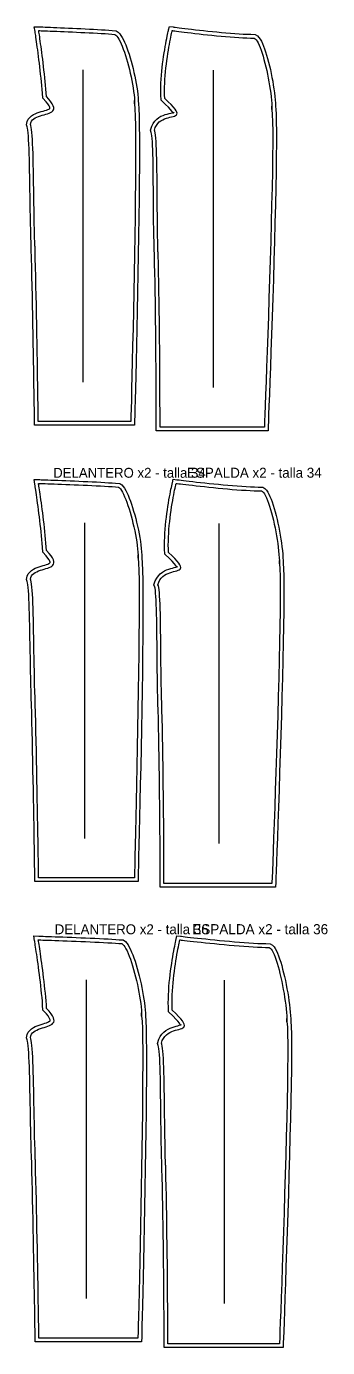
# Model space of a CAD drawing. Header units: centimetres. Extents: x -1 to 79, y -588 to 4.
# Drawn here: x -1 to 79.1, y -588.5 to -236.9 of the extents above; entities that cross this region are included whole.
import ezdxf

# ---------------------------------------------------------------- set-up
doc = ezdxf.new("R2010")
doc.units = ezdxf.units.CM
for name, color, linetype in [('15_SeamAllowance', 4, 'CONTINUOUS'), ('1_Boundary', 7, 'CONTINUOUS'), ('4_Notch', 1, 'CONTINUOUS'), ('5_Grainline', 3, 'CONTINUOUS'), ('8_Text', 7, 'CONTINUOUS')]:
    doc.layers.add(name, color=color, linetype=linetype)

msp = doc.modelspace()

# ---------------------------------------------------------------- linework, layer by layer
at = {"layer": '15_SeamAllowance'}
for points in [[(1.0561, -236.9576), (2.338, -237.0032), (2.5486, -237.0108), (2.8876, -237.0231), (3.3453, -237.04), (3.9121, -237.0613), (4.5782, -237.0867), (5.334, -237.116), (6.1698, -237.1489), (7.076, -237.1854), (8.043, -237.2251), (9.061, -237.2679), (10.1204, -237.3134), (11.2116, -237.3616), (12.3249, -237.4122), (13.4507, -237.465), (14.5794, -237.5197), (15.7012, -237.5762), (16.8067, -237.6343), (17.8862, -237.6936), (18.9302, -237.7541), (19.9292, -237.8155), (20.8737, -237.8776), (21.7545, -237.9403), (22.8298, -238.0243), (23.3932, -238.4185), (23.7744, -238.8223), (24.1135, -239.2883), (24.4351, -239.8204), (24.7488, -240.4197), (25.0583, -241.0842), (25.3645, -241.8098), (25.6671, -242.5916), (25.9652, -243.4237), (26.2574, -244.3001), (26.542, -245.2143), (26.8175, -246.1598), (27.082, -247.1298), (27.3339, -248.1176), (27.5711, -249.1163), (27.7918, -250.1193), (27.9942, -251.1197), (28.1762, -252.1108), (28.336, -253.0859), (28.4717, -254.0385), (28.5811, -254.9622), (28.6622, -255.851), (28.7127, -256.699), (28.7291, -257.4477), (28.8381, -258.7616), (28.92, -260.7703), (28.974, -263.3552), (29.0031, -266.462), (29.0096, -270.0307), (28.9956, -273.9993), (28.9634, -278.3052), (28.9151, -282.8858), (28.8529, -287.678), (28.7791, -292.6188), (28.6956, -297.645), (28.6048, -302.6936), (28.5088, -307.7013), (28.4098, -312.6051), (28.3098, -317.3418), (28.2112, -321.8482), (28.1161, -326.061), (28.0266, -329.9172), (27.9449, -333.3536), (27.8732, -336.3069), (27.8137, -338.714), (27.7685, -340.5117), (27.7397, -341.6367), (27.7045, -343), (26.6053, -343), (26.2454, -343), (25.6718, -343), (24.9057, -343), (23.9686, -343), (22.8819, -343), (21.6669, -343), (20.345, -343), (18.9375, -343), (17.466, -343), (15.9517, -343), (14.416, -343), (12.8803, -343), (11.366, -343), (9.8945, -343), (8.487, -343), (7.1651, -343), (5.9501, -343), (4.8634, -343), (3.9263, -343), (3.1602, -343), (2.5866, -343), (2.2267, -343), (1.115, -343), (1.1003, -341.8728), (1.0948, -341.4625), (1.0859, -340.7981), (1.0735, -339.8953), (1.0578, -338.7701), (1.0389, -337.4384), (1.0169, -335.916), (0.9917, -334.2188), (0.9636, -332.3628), (0.9327, -330.3638), (0.8989, -328.2378), (0.8625, -326.0005), (0.8234, -323.668), (0.7818, -321.256), (0.7379, -318.7806), (0.6915, -316.2575), (0.643, -313.7027), (0.5923, -311.1321), (0.5395, -308.5616), (0.4848, -306.0071), (0.4282, -303.4845), (0.3698, -301.0097), (0.3097, -298.5987), (0.2481, -296.2706), (0.1894, -294.5859), (0.1375, -292.8523), (0.0918, -291.0863), (0.0513, -289.297), (0.0152, -287.4939), (-0.0175, -285.6864), (-0.0475, -283.8837), (-0.0757, -282.0952), (-0.1031, -280.3304), (-0.1304, -278.5986), (-0.1586, -276.9094), (-0.1885, -275.2722), (-0.221, -273.6965), (-0.2569, -272.1918), (-0.2971, -270.7678), (-0.3425, -269.4342), (-0.3938, -268.201), (-0.4518, -267.0785), (-0.5172, -266.0774), (-0.5904, -265.2096), (-0.6712, -264.4895), (-0.7572, -263.9379), (-0.8372, -263.5956), (-1.0464, -263.0819), (-0.8388, -262.1971), (-0.5476, -261.5988), (-0.1538, -261.0975), (0.3059, -260.6935), (0.8031, -260.372), (1.3205, -260.1142), (1.8468, -259.9034), (2.373, -259.7263), (2.89, -259.5723), (3.3874, -259.4327), (3.8537, -259.3004), (4.2754, -259.1703), (4.6368, -259.0396), (4.92, -258.9108), (5.1079, -258.7955), (5.196, -258.7158), (5.2142, -258.6878), (5.2181, -258.6734), (5.2147, -258.5837), (5.1495, -258.3616), (4.9708, -258.0044), (4.651, -257.5268), (4.1762, -256.9393), (3.2815, -255.9695), (3.19, -254.6385), (3.1134, -253.6469), (3.0283, -252.6444), (2.9358, -251.636), (2.8371, -250.627), (2.7332, -249.6226), (2.6253, -248.6278), (2.5144, -247.6479), (2.4016, -246.6879), (2.2881, -245.753), (2.175, -244.8483), (2.0633, -243.9789), (1.9543, -243.1499), (1.8489, -242.3664), (1.7483, -241.6335), (1.6537, -240.9563), (1.566, -240.3398), (1.4865, -239.7893), (1.4162, -239.3097), (1.3563, -238.9062), (1.3078, -238.5838), (1.2718, -238.3477), (1.2495, -238.2028)], [(37.0117, -236.8877), (37.9815, -237.0191), (38.198, -237.0481), (38.5477, -237.0945), (39.021, -237.1565), (39.6084, -237.2324), (40.3001, -237.3204), (41.0864, -237.4188), (41.9578, -237.5258), (42.9044, -237.6398), (43.9167, -237.759), (44.985, -237.8816), (46.0995, -238.006), (47.2505, -238.1303), (48.4284, -238.2528), (49.6234, -238.3719), (50.8257, -238.4857), (52.0256, -238.5925), (53.2133, -238.6906), (54.3789, -238.7782), (55.5125, -238.8537), (56.604, -238.9153), (57.6431, -238.9613), (58.6196, -238.99), (59.8155, -239.0031), (60.4129, -239.3773), (60.811, -239.7928), (61.1473, -240.2705), (61.4562, -240.8154), (61.7515, -241.4305), (62.0386, -242.1143), (62.3195, -242.8632), (62.5944, -243.6717), (62.863, -244.5339), (63.1243, -245.443), (63.3773, -246.3919), (63.6207, -247.3734), (63.8532, -248.3803), (64.0733, -249.405), (64.2797, -250.44), (64.4709, -251.478), (64.6455, -252.5112), (64.8019, -253.5324), (64.9387, -254.534), (65.0544, -255.5088), (65.1473, -256.4496), (65.216, -257.3495), (65.2586, -258.202), (65.2724, -258.9513), (65.3765, -260.2672), (65.4437, -262.2785), (65.4743, -264.8647), (65.4722, -267.9724), (65.4405, -271.5416), (65.3824, -275.5105), (65.3008, -279.8168), (65.1988, -284.3977), (65.0795, -289.19), (64.9458, -294.1309), (64.8009, -299.1573), (64.6477, -304.206), (64.4893, -309.2138), (64.3287, -314.1177), (64.1691, -318.8544), (64.0133, -323.3609), (63.8645, -327.5738), (63.7256, -331.43), (63.5998, -334.8664), (63.49, -337.8198), (63.3994, -340.2269), (63.3309, -342.0246), (63.2875, -343.1497), (63.235, -344.5), (62.1325, -344.5), (61.7267, -344.5), (61.0798, -344.5), (60.216, -344.5), (59.1592, -344.5), (57.9338, -344.5), (56.5637, -344.5), (55.073, -344.5), (53.4859, -344.5), (51.8265, -344.5), (50.1189, -344.5), (48.3871, -344.5), (46.6554, -344.5), (44.9478, -344.5), (43.2884, -344.5), (41.7013, -344.5), (40.2106, -344.5), (38.8405, -344.5), (37.6151, -344.5), (36.5583, -344.5), (35.6945, -344.5), (35.0476, -344.5), (34.6418, -344.5), (33.5011, -344.5), (33.5012, -343.3598), (33.501, -342.9497), (33.5006, -342.2854), (33.4995, -341.3829), (33.4976, -340.2579), (33.4947, -338.9264), (33.4906, -337.4043), (33.485, -335.7075), (33.4776, -333.8518), (33.4684, -331.8532), (33.457, -329.7275), (33.4432, -327.4906), (33.4268, -325.1585), (33.4075, -322.747), (33.3853, -320.2721), (33.3597, -317.7496), (33.3307, -315.1954), (33.2979, -312.6255), (33.2611, -310.0558), (33.2203, -307.5022), (33.175, -304.9806), (33.1251, -302.5069), (33.0703, -300.0972), (33.0106, -297.7699), (32.9531, -296.0845), (32.9047, -294.3497), (32.8645, -292.5826), (32.8315, -290.7924), (32.8045, -288.9885), (32.7825, -287.1801), (32.7644, -285.3768), (32.7491, -283.5877), (32.7355, -281.8223), (32.7225, -280.0901), (32.7091, -278.4005), (32.6942, -276.7629), (32.6767, -275.1868), (32.6555, -273.6818), (32.6296, -272.2576), (32.5979, -270.9239), (32.5594, -269.6906), (32.5132, -268.5681), (32.4582, -267.5671), (32.394, -266.6996), (32.3204, -265.9802), (32.2396, -265.4299), (32.1629, -265.0904), (31.9395, -264.5358), (32.3029, -263.423), (32.6708, -262.6951), (33.1206, -262.0736), (33.6325, -261.5581), (34.1839, -261.1423), (34.7538, -260.8146), (35.3247, -260.56), (35.8824, -260.3631), (36.4141, -260.2094), (36.9069, -260.0859), (37.3466, -259.9814), (37.7153, -259.8876), (37.9888, -259.802), (38.135, -259.7376), (38.1308, -259.7406), (38.0414, -259.8685), (38.0131, -260.0305), (38.0137, -260.0331), (37.9199, -259.8373), (37.6814, -259.4841), (37.2859, -259.0002), (36.7273, -258.3943), (35.999, -257.6654), (34.7935, -256.5248), (34.7263, -255.1211), (34.7074, -254.086), (34.7157, -253.0394), (34.7485, -251.9862), (34.8034, -250.9317), (34.8778, -249.8811), (34.9693, -248.8395), (35.0755, -247.8125), (35.1938, -246.8052), (35.322, -245.8231), (35.4575, -244.8715), (35.598, -243.9559), (35.7411, -243.0817), (35.8843, -242.2544), (36.0254, -241.4794), (36.1618, -240.7622), (36.2913, -240.1083), (36.4114, -239.5231), (36.5197, -239.0122), (36.6139, -238.581), (36.6916, -238.2351), (36.7503, -237.98), (36.7876, -237.8213)], [(0.9911, -357.4603), (2.2807, -357.5031), (2.5059, -357.5107), (2.8682, -357.5231), (3.357, -357.54), (3.9618, -357.5612), (4.672, -357.5866), (5.4772, -357.6159), (6.3667, -357.6488), (7.3301, -357.6853), (8.3568, -357.725), (9.4363, -357.7678), (10.558, -357.8133), (11.7116, -357.8615), (12.8864, -357.9121), (14.072, -357.9649), (15.2578, -358.0196), (16.4334, -358.0761), (17.5883, -358.1341), (18.712, -358.1935), (19.7942, -358.254), (20.8245, -358.3154), (21.7927, -358.3775), (22.6886, -358.4402), (23.7724, -358.5243), (24.3391, -358.9253), (24.7212, -359.3381), (25.0597, -359.8144), (25.3804, -360.359), (25.6934, -360.973), (26.0023, -361.6543), (26.308, -362.3987), (26.6102, -363.201), (26.9079, -364.0549), (27.1997, -364.9542), (27.484, -365.8919), (27.7593, -366.8611), (28.0236, -367.855), (28.2751, -368.8662), (28.5121, -369.8877), (28.7327, -370.9125), (28.9349, -371.9332), (29.1167, -372.943), (29.2764, -373.9347), (29.4119, -374.9015), (29.5212, -375.8367), (29.6022, -376.734), (29.6528, -377.5873), (29.6691, -378.3378), (29.7781, -379.6549), (29.86, -381.6725), (29.914, -384.2715), (29.9431, -387.3972), (29.9496, -390.9891), (29.9356, -394.9845), (29.9034, -399.3206), (29.8551, -403.9339), (29.793, -408.7609), (29.7191, -413.7381), (29.6356, -418.8018), (29.5448, -423.8884), (29.4488, -428.9342), (29.3498, -433.8755), (29.2499, -438.6486), (29.1512, -443.1898), (29.0561, -447.4354), (28.9666, -451.3217), (28.8849, -454.785), (28.8132, -457.7615), (28.7537, -460.1876), (28.7085, -461.9995), (28.6797, -463.1334), (28.6447, -464.5), (27.541, -464.5), (27.1687, -464.5), (26.5752, -464.5), (25.7827, -464.5), (24.8133, -464.5), (23.6891, -464.5), (22.4321, -464.5), (21.0646, -464.5), (19.6086, -464.5), (18.0863, -464.5), (16.5197, -464.5), (14.931, -464.5), (13.3423, -464.5), (11.7757, -464.5), (10.2534, -464.5), (8.7974, -464.5), (7.4299, -464.5), (6.1729, -464.5), (5.0487, -464.5), (4.0793, -464.5), (3.2868, -464.5), (2.6933, -464.5), (2.321, -464.5), (1.2062, -464.5), (1.1901, -463.3718), (1.1841, -462.9551), (1.1742, -462.2803), (1.1606, -461.3638), (1.1434, -460.2219), (1.1227, -458.8707), (1.0986, -457.3266), (1.0714, -455.6058), (1.041, -453.7246), (1.0076, -451.6993), (0.9714, -449.5461), (0.9325, -447.2814), (0.8909, -444.9214), (0.8469, -442.4823), (0.8005, -439.9805), (0.7519, -437.4323), (0.7012, -434.8538), (0.6485, -432.2614), (0.594, -429.6714), (0.5377, -427.1001), (0.4799, -424.5637), (0.4206, -422.0786), (0.3599, -419.661), (0.2981, -417.3307), (0.2392, -415.6459), (0.1866, -413.9117), (0.1397, -412.1444), (0.0976, -410.3535), (0.0596, -408.5483), (0.0247, -406.7383), (-0.0077, -404.9327), (-0.0386, -403.1412), (-0.0688, -401.373), (-0.0992, -399.6378), (-0.1304, -397.945), (-0.1635, -396.3041), (-0.1991, -394.7247), (-0.2381, -393.2163), (-0.2813, -391.7888), (-0.3295, -390.4518), (-0.3834, -389.2154), (-0.4439, -388.0899), (-0.5114, -387.086), (-0.5865, -386.2158), (-0.6688, -385.4937), (-0.756, -384.9403), (-0.8367, -384.5966), (-1.0464, -384.0821), (-0.8387, -383.1968), (-0.5479, -382.5977), (-0.1552, -382.0945), (0.3031, -381.6869), (0.7994, -381.36), (1.3164, -381.0955), (1.843, -380.8771), (2.37, -380.6917), (2.8882, -380.5291), (3.3872, -380.3807), (3.8553, -380.2397), (4.2791, -380.1009), (4.6431, -379.962), (4.9299, -379.8255), (5.1232, -379.7023), (5.2188, -379.6133), (5.2449, -379.5726), (5.2526, -379.5443), (5.2493, -379.4445), (5.1842, -379.2168), (5.0066, -378.8567), (4.6884, -378.3773), (4.215, -377.789), (3.3216, -376.8193), (3.2295, -375.4874), (3.1515, -374.4914), (3.0642, -373.4812), (2.9686, -372.4623), (2.8662, -371.4403), (2.7579, -370.4207), (2.6451, -369.4089), (2.5288, -368.4104), (2.4104, -367.4306), (2.2909, -366.4749), (2.1717, -365.5488), (2.0538, -364.6577), (1.9386, -363.8069), (1.8271, -363.002), (1.7205, -362.2482), (1.6202, -361.5511), (1.5272, -360.9159), (1.4428, -360.3482), (1.3681, -359.8532), (1.3043, -359.4364), (1.2527, -359.1031), (1.2144, -358.8588), (1.1907, -358.7088)], [(38.0036, -357.3944), (38.9783, -357.518), (39.2095, -357.5471), (39.5827, -357.5935), (40.0874, -357.6555), (40.713, -357.7314), (41.449, -357.8195), (42.2849, -357.9179), (43.2102, -358.025), (44.2143, -358.1391), (45.2866, -358.2583), (46.4167, -358.381), (47.5938, -358.5054), (48.8076, -358.6297), (50.0474, -358.7523), (51.3025, -358.8714), (52.5625, -358.9853), (53.8166, -359.0922), (55.0541, -359.1904), (56.2644, -359.2781), (57.4366, -359.3536), (58.5597, -359.4152), (59.6228, -359.4613), (60.6143, -359.49), (61.8184, -359.5032), (62.4193, -359.8841), (62.8179, -360.3089), (63.1531, -360.7966), (63.461, -361.3536), (63.7554, -361.9831), (64.0419, -362.6836), (64.3222, -363.4512), (64.5968, -364.2802), (64.865, -365.1641), (65.1261, -366.096), (65.3788, -367.0684), (65.622, -368.0738), (65.8542, -369.1045), (66.0742, -370.1527), (66.2804, -371.2106), (66.4715, -372.2703), (66.646, -373.3241), (66.8023, -374.364), (66.939, -375.3823), (67.0545, -376.3714), (67.1474, -377.3239), (67.216, -378.2324), (67.2586, -379.0902), (67.2724, -379.8414), (67.3765, -381.1604), (67.4437, -383.1807), (67.4743, -385.781), (67.4722, -388.9075), (67.4405, -392.4999), (67.3824, -396.4957), (67.3008, -400.8321), (67.1988, -405.4456), (67.0795, -410.2729), (66.9458, -415.2502), (66.8009, -420.314), (66.6477, -425.4007), (66.4893, -430.4466), (66.3287, -435.388), (66.1691, -440.1612), (66.0133, -444.7024), (65.8645, -448.9481), (65.7256, -452.8344), (65.5998, -456.2978), (65.4901, -459.2743), (65.3994, -461.7004), (65.3309, -463.5123), (65.2875, -464.6463), (65.2353, -466), (64.1277, -466), (63.708, -466), (63.039, -466), (62.1456, -466), (61.0527, -466), (59.7853, -466), (58.3684, -466), (56.8267, -466), (55.1853, -466), (53.4692, -466), (51.7031, -466), (49.9121, -466), (48.1212, -466), (46.3551, -466), (44.639, -466), (42.9976, -466), (41.4559, -466), (40.039, -466), (38.7716, -466), (37.6787, -466), (36.7853, -466), (36.1163, -466), (35.6966, -466), (34.5529, -466), (34.5509, -464.8593), (34.5501, -464.4428), (34.5484, -463.7682), (34.5458, -462.852), (34.542, -461.7102), (34.5369, -460.3593), (34.5303, -458.8154), (34.522, -457.0949), (34.5118, -455.214), (34.4996, -453.189), (34.4851, -451.0362), (34.4682, -448.7719), (34.4487, -446.4123), (34.4264, -443.9736), (34.4011, -441.4723), (34.3727, -438.9246), (34.3409, -436.3468), (34.3057, -433.7551), (34.2668, -431.1658), (34.224, -428.5953), (34.1771, -426.0599), (34.126, -423.5759), (34.0706, -421.1596), (34.0106, -418.83), (33.9528, -417.1445), (33.9035, -415.4092), (33.862, -413.6409), (33.8271, -411.8491), (33.7978, -410.0431), (33.7732, -408.2323), (33.7521, -406.4261), (33.7336, -404.634), (33.7165, -402.8653), (33.7, -401.1297), (33.6829, -399.4364), (33.6642, -397.7952), (33.643, -396.2154), (33.6181, -394.7068), (33.5886, -393.2791), (33.5535, -391.942), (33.5119, -390.7055), (33.4627, -389.5799), (33.4051, -388.5762), (33.3387, -387.7063), (33.2633, -386.9848), (33.1811, -386.4327), (33.1035, -386.0916), (32.8794, -385.5361), (33.2431, -384.4224), (33.6114, -383.6928), (34.0613, -383.0687), (34.5729, -382.5491), (35.1239, -382.1278), (35.6937, -381.793), (36.2649, -381.53), (36.8234, -381.3239), (37.3563, -381.1603), (37.8508, -381.0268), (38.2923, -380.9123), (38.6632, -380.8091), (38.9398, -380.7152), (39.0921, -380.6436), (39.1007, -380.6372), (39.0266, -380.7456), (39.0015, -380.885), (38.9998, -380.8764), (38.9073, -380.6762), (38.6719, -380.3199), (38.2796, -379.8334), (37.7238, -379.2253), (36.9976, -378.4953), (35.7935, -377.3544), (35.7263, -375.9493), (35.7074, -374.9095), (35.7157, -373.8554), (35.7485, -372.7922), (35.8033, -371.7255), (35.8777, -370.6607), (35.9692, -369.6033), (36.0752, -368.5589), (36.1935, -367.5331), (36.3216, -366.5317), (36.457, -365.5602), (36.5974, -364.6244), (36.7404, -363.73), (36.8836, -362.8827), (37.0245, -362.0883), (37.1609, -361.3526), (37.2903, -360.6813), (37.4103, -360.0801), (37.5185, -359.5549), (37.6126, -359.1114), (37.6902, -358.7555), (37.7488, -358.4929), (37.7861, -358.3297)], [(0.9265, -478.9626), (2.2237, -479.0031), (2.4636, -479.0106), (2.8491, -479.023), (3.369, -479.0399), (4.0119, -479.0611), (4.7662, -479.0865), (5.6207, -479.1158), (6.5638, -479.1488), (7.5843, -479.1852), (8.6708, -479.2249), (9.8118, -479.2677), (10.9959, -479.3133), (12.2118, -479.3615), (13.4481, -479.412), (14.6934, -479.4648), (15.9364, -479.5195), (17.1657, -479.576), (18.37, -479.634), (19.5379, -479.6934), (20.6583, -479.7539), (21.7199, -479.8153), (22.7117, -479.8774), (23.6227, -479.9402), (24.7149, -480.0244), (25.2849, -480.432), (25.6677, -480.8538), (26.0056, -481.3403), (26.3255, -481.8972), (26.6377, -482.5258), (26.946, -483.224), (27.2512, -483.9873), (27.553, -484.81), (27.8503, -485.6858), (28.1418, -486.6079), (28.4259, -487.5691), (28.7009, -488.5622), (28.965, -489.5799), (29.2164, -490.6146), (29.4532, -491.659), (29.6735, -492.7054), (29.8755, -493.7466), (30.0572, -494.775), (30.2168, -495.7833), (30.3521, -496.7644), (30.4613, -497.7112), (30.5423, -498.617), (30.5928, -499.4756), (30.6091, -500.228), (30.7181, -501.5482), (30.8, -503.5746), (30.854, -506.1878), (30.8831, -509.3324), (30.8896, -512.9474), (30.8756, -516.9698), (30.8434, -521.3359), (30.7951, -525.982), (30.733, -530.8438), (30.6591, -535.8575), (30.5756, -540.9587), (30.4848, -546.0833), (30.3888, -551.1671), (30.2898, -556.1459), (30.1899, -560.9555), (30.0912, -565.5315), (29.9961, -569.8099), (29.9066, -573.7262), (29.8249, -577.2164), (29.7532, -580.2162), (29.6937, -582.6612), (29.6485, -584.4873), (29.6197, -585.6302), (29.5849, -587), (28.4767, -587), (28.092, -587), (27.4787, -587), (26.6598, -587), (25.658, -587), (24.4962, -587), (23.1974, -587), (21.7842, -587), (20.2797, -587), (18.7065, -587), (17.0877, -587), (15.446, -587), (13.8043, -587), (12.1855, -587), (10.6123, -587), (9.1078, -587), (7.6946, -587), (6.3957, -587), (5.234, -587), (4.2322, -587), (3.4133, -587), (2.8, -587), (2.4153, -587), (1.2973, -587), (1.2799, -585.8707), (1.2733, -585.4475), (1.2625, -584.7626), (1.2476, -583.8324), (1.2289, -582.6736), (1.2065, -581.303), (1.1804, -579.7371), (1.151, -577.9927), (1.1183, -576.0863), (1.0826, -574.0347), (1.0439, -571.8545), (1.0025, -569.5623), (0.9584, -567.1748), (0.912, -564.7086), (0.8632, -562.1805), (0.8123, -559.607), (0.7595, -557.0049), (0.7048, -554.3907), (0.6485, -551.7813), (0.5907, -549.1931), (0.5316, -546.643), (0.4714, -544.1475), (0.4101, -541.7234), (0.3481, -539.3908), (0.2889, -537.7058), (0.2356, -535.971), (0.1875, -534.2026), (0.1439, -532.41), (0.104, -530.6027), (0.067, -528.7901), (0.032, -526.9818), (-0.0016, -525.1871), (-0.0346, -523.4157), (-0.0679, -521.677), (-0.1023, -519.9805), (-0.1384, -518.336), (-0.1771, -516.7529), (-0.2192, -515.2409), (-0.2654, -513.8098), (-0.3164, -512.4694), (-0.373, -511.2298), (-0.4359, -510.1012), (-0.5057, -509.0947), (-0.5826, -508.2221), (-0.6664, -507.4979), (-0.7547, -506.9428), (-0.8362, -506.5976), (-1.0465, -506.0822), (-0.8386, -505.1965), (-0.5481, -504.5966), (-0.1565, -504.0915), (0.3005, -503.6802), (0.7958, -503.348), (1.3125, -503.0768), (1.8395, -502.8508), (2.3674, -502.6573), (2.8868, -502.4861), (3.3873, -502.3289), (3.8573, -502.179), (4.2832, -502.0316), (4.6499, -501.8845), (4.9403, -501.7401), (5.139, -501.609), (5.242, -501.5105), (5.2756, -501.4572), (5.2871, -501.4152), (5.284, -501.3053), (5.219, -501.0721), (5.0424, -500.7089), (4.7258, -500.2278), (4.2539, -499.6387), (3.3617, -498.6691), (3.2691, -497.3364), (3.1897, -496.3358), (3.1, -495.3179), (3.0015, -494.2885), (2.8952, -493.2536), (2.7826, -492.2188), (2.6648, -491.1899), (2.5433, -490.1728), (2.4191, -489.1731), (2.2938, -488.1967), (2.1684, -487.2492), (2.0443, -486.3363), (1.9228, -485.4638), (1.8052, -484.6374), (1.6927, -483.8628), (1.5867, -483.1457), (1.4883, -482.4918), (1.399, -481.9068), (1.3199, -481.3964), (1.2523, -480.9663), (1.1976, -480.6221), (1.157, -480.3697), (1.1318, -480.2146)], [(38.9962, -478.9002), (39.976, -479.0171), (40.222, -479.0462), (40.6186, -479.0926), (41.1546, -479.1547), (41.8184, -479.2306), (42.5988, -479.3187), (43.4842, -479.4172), (44.4634, -479.5243), (45.5248, -479.6384), (46.6572, -479.7577), (47.8489, -479.8804), (49.0888, -480.0049), (50.3652, -480.1293), (51.6668, -480.2519), (52.9821, -480.3711), (54.2995, -480.485), (55.6077, -480.5919), (56.8951, -480.6902), (58.15, -480.7779), (59.3608, -480.8535), (60.5156, -480.9152), (61.6024, -480.9613), (62.609, -480.99), (63.8214, -481.0032), (64.4256, -481.3909), (64.8244, -481.8248), (65.1587, -482.3224), (65.4655, -482.8915), (65.7591, -483.5354), (66.0449, -484.2526), (66.3248, -485.0388), (66.599, -485.8883), (66.8669, -486.794), (67.1277, -487.7487), (67.3802, -488.7446), (67.6231, -489.7739), (67.8552, -490.8285), (68.075, -491.9003), (68.2811, -492.981), (68.4721, -494.0626), (68.6464, -495.1368), (68.8026, -496.1955), (68.9392, -497.2306), (69.0547, -498.234), (69.1475, -499.1981), (69.216, -500.1153), (69.2586, -500.9784), (69.2724, -501.7316), (69.3765, -503.0537), (69.4437, -505.0828), (69.4743, -507.6972), (69.4722, -510.8427), (69.4405, -514.4582), (69.3824, -518.4809), (69.3008, -522.8474), (69.1988, -527.4936), (69.0795, -532.3557), (68.9458, -537.3694), (68.8009, -542.4708), (68.6477, -547.5955), (68.4893, -552.6794), (68.3287, -557.6583), (68.1691, -562.4679), (68.0133, -567.044), (67.8645, -571.3224), (67.7256, -575.2389), (67.5998, -578.7291), (67.4901, -581.7288), (67.3994, -584.1739), (67.3309, -586), (67.2875, -587.1429), (67.2356, -588.5), (66.1229, -588.5), (65.6893, -588.5), (64.9982, -588.5), (64.0752, -588.5), (62.9462, -588.5), (61.6369, -588.5), (60.173, -588.5), (58.5804, -588.5), (56.8847, -588.5), (55.1118, -588.5), (53.2874, -588.5), (51.4371, -588.5), (49.5869, -588.5), (47.7625, -588.5), (45.9896, -588.5), (44.2939, -588.5), (42.7013, -588.5), (41.2374, -588.5), (39.9281, -588.5), (38.7991, -588.5), (37.8761, -588.5), (37.185, -588.5), (36.7514, -588.5), (35.6046, -588.5), (35.6007, -587.3588), (35.5991, -586.9358), (35.5963, -586.251), (35.5921, -585.321), (35.5864, -584.1625), (35.5791, -582.7921), (35.57, -581.2265), (35.5591, -579.4823), (35.546, -577.5762), (35.5308, -575.5249), (35.5132, -573.345), (35.4932, -571.0531), (35.4705, -568.666), (35.4452, -566.2003), (35.4169, -563.6726), (35.3857, -561.0997), (35.3512, -558.4981), (35.3135, -555.8846), (35.2724, -553.2758), (35.2277, -550.6885), (35.1793, -548.1393), (35.127, -545.6449), (35.0708, -543.222), (35.0106, -540.8901), (34.9525, -539.2046), (34.9024, -537.4686), (34.8594, -535.6992), (34.8227, -533.9058), (34.7911, -532.0977), (34.7638, -530.2845), (34.7398, -528.4755), (34.718, -526.6803), (34.6976, -524.9083), (34.6774, -523.1692), (34.6566, -521.4724), (34.6342, -519.8274), (34.6093, -518.244), (34.5807, -516.7318), (34.5477, -515.3005), (34.5092, -513.96), (34.4643, -512.7203), (34.4122, -511.5917), (34.352, -510.5853), (34.2833, -509.713), (34.2061, -508.9894), (34.1226, -508.4355), (34.0442, -508.0929), (33.8193, -507.5364), (34.1834, -506.4217), (34.552, -505.6905), (35.002, -505.0637), (35.5134, -504.5401), (36.0641, -504.1133), (36.6338, -503.7714), (37.2055, -503.5001), (37.7649, -503.2847), (38.2991, -503.1114), (38.7952, -502.9678), (39.2387, -502.8435), (39.6119, -502.7309), (39.892, -502.6286), (40.0506, -502.5494), (40.0715, -502.533), (40.0118, -502.6225), (39.9899, -502.74), (39.9864, -502.72), (39.8949, -502.5152), (39.6625, -502.1558), (39.2735, -501.6665), (38.7204, -501.0564), (37.9963, -500.3252), (36.7934, -499.184), (36.7263, -497.7776), (36.7074, -496.733), (36.7156, -495.6714), (36.7485, -494.5982), (36.8033, -493.5193), (36.8776, -492.4402), (36.969, -491.3669), (37.075, -490.3052), (37.1933, -489.2609), (37.3212, -488.2401), (37.4566, -487.2487), (37.5969, -486.2927), (37.7398, -485.3781), (37.8829, -484.5108), (38.0238, -483.697), (38.1601, -482.9427), (38.2893, -482.254), (38.4093, -481.6368), (38.5174, -481.0973), (38.6114, -480.6416), (38.6889, -480.2756), (38.7474, -480.0056), (38.7846, -479.8377)]]:
    msp.add_lwpolyline(points, close=True, dxfattribs=at)
at = {"layer": '1_Boundary'}
for points in [[(2.23, -238), (2.3022, -238.0026), (2.5124, -238.0101), (2.8509, -238.0225), (3.3081, -238.0394), (3.8743, -238.0606), (4.5398, -238.0859), (5.2949, -238.1152), (6.13, -238.1481), (7.0354, -238.1846), (8.0015, -238.2242), (9.0185, -238.267), (10.0769, -238.3125), (11.1669, -238.3606), (12.2788, -238.4112), (13.4031, -238.4639), (14.53, -238.5185), (15.6499, -238.5749), (16.753, -238.6328), (17.8299, -238.692), (18.8706, -238.7523), (19.8657, -238.8135), (20.8054, -238.8753), (21.68, -238.9375), (22.48, -239), (22.7362, -239.1793), (23.0034, -239.4624), (23.2798, -239.8421), (23.5633, -240.3113), (23.8521, -240.863), (24.1441, -241.4898), (24.4374, -242.1848), (24.73, -242.9407), (25.02, -243.7505), (25.3055, -244.6069), (25.5845, -245.5029), (25.855, -246.4313), (26.1151, -247.3849), (26.3628, -248.3566), (26.5962, -249.3394), (26.8133, -250.3259), (27.0122, -251.3092), (27.1909, -252.282), (27.3475, -253.2373), (27.48, -254.1678), (27.5864, -255.0665), (27.6649, -255.9262), (27.7134, -256.7397), (27.73, -257.5), (27.8397, -258.8233), (27.9204, -260.8012), (27.9741, -263.3703), (28.0031, -266.4676), (28.0096, -270.0298), (27.9956, -273.9937), (27.9634, -278.2962), (27.9152, -282.8741), (27.853, -287.6641), (27.7792, -292.603), (27.6958, -297.6277), (27.605, -302.675), (27.509, -307.6817), (27.41, -312.5845), (27.3101, -317.3203), (27.2115, -321.8259), (27.1164, -326.0381), (27.0269, -329.8938), (26.9452, -333.3296), (26.8735, -336.2824), (26.814, -338.6891), (26.7688, -340.4863), (26.7401, -341.6111), (26.73, -342), (26.6053, -342), (26.2454, -342), (25.6718, -342), (24.9057, -342), (23.9686, -342), (22.8819, -342), (21.6669, -342), (20.345, -342), (18.9375, -342), (17.466, -342), (15.9517, -342), (14.416, -342), (12.8803, -342), (11.366, -342), (9.8945, -342), (8.487, -342), (7.1651, -342), (5.9501, -342), (4.8634, -342), (3.9263, -342), (3.1602, -342), (2.5866, -342), (2.2267, -342), (2.102, -342), (2.1002, -341.8596), (2.0947, -341.4492), (2.0858, -340.7845), (2.0734, -339.8815), (2.0577, -338.756), (2.0388, -337.424), (2.0167, -335.9013), (1.9916, -334.2039), (1.9635, -332.3475), (1.9325, -330.3481), (1.8988, -328.2217), (1.8623, -325.984), (1.8233, -323.651), (1.7817, -321.2385), (1.7377, -318.7625), (1.6914, -316.2388), (1.6428, -313.6834), (1.5921, -311.112), (1.5393, -308.5406), (1.4845, -305.9852), (1.4279, -303.4615), (1.3695, -300.9855), (1.3094, -298.573), (1.2476, -296.24), (1.1889, -294.5535), (1.1372, -292.8244), (1.0915, -291.062), (1.0511, -289.2757), (1.015, -287.4749), (0.9824, -285.669), (0.9524, -283.8674), (0.9242, -282.0796), (0.8968, -280.3147), (0.8695, -278.5824), (0.8413, -276.892), (0.8113, -275.2527), (0.7788, -273.6742), (0.7427, -272.1657), (0.7024, -270.7367), (0.6568, -269.3964), (0.6051, -268.1545), (0.5465, -267.0201), (0.4801, -266.0027), (0.4049, -265.1118), (0.3202, -264.3567), (0.2251, -263.7467), (0.1186, -263.2914), (0, -263), (0.1093, -262.5343), (0.3048, -262.1325), (0.5756, -261.7878), (0.9107, -261.4933), (1.2992, -261.2421), (1.7301, -261.0273), (2.1925, -260.8421), (2.6754, -260.6796), (3.1678, -260.5329), (3.6589, -260.3951), (4.1377, -260.2593), (4.5931, -260.1187), (5.0143, -259.9664), (5.3903, -259.7955), (5.7102, -259.5991), (5.963, -259.3704), (6.1377, -259.1024), (6.2234, -258.7883), (6.2091, -258.4212), (6.0839, -257.9942), (5.8369, -257.5005), (5.457, -256.9331), (4.9334, -256.2853), (4.255, -255.55), (4.1873, -254.5657), (4.1101, -253.5661), (4.0244, -252.5564), (3.9314, -251.5417), (3.8321, -250.5269), (3.7277, -249.5172), (3.6192, -248.5176), (3.5078, -247.5333), (3.3946, -246.5693), (3.2806, -245.6307), (3.1671, -244.7226), (3.055, -243.85), (2.9455, -243.018), (2.8398, -242.2318), (2.7389, -241.4963), (2.6439, -240.8167), (2.5559, -240.198), (2.4761, -239.6453), (2.4055, -239.1637), (2.3453, -238.7583), (2.2965, -238.4342), (2.2603, -238.1964), (2.2378, -238.0499), (2.23, -238)], [(37.7731, -238), (37.8479, -238.0101), (38.0657, -238.0394), (38.417, -238.0859), (38.8921, -238.1481), (39.4813, -238.2242), (40.1749, -238.3125), (40.9634, -238.4112), (41.837, -238.5185), (42.7862, -238.6328), (43.8013, -238.7523), (44.8725, -238.8753), (45.9903, -239), (47.1451, -239.1247), (48.3271, -239.2477), (49.5267, -239.3672), (50.7343, -239.4815), (51.9401, -239.5888), (53.1347, -239.6875), (54.3082, -239.7758), (55.4511, -239.8519), (56.5537, -239.9141), (57.6063, -239.9606), (58.5994, -239.9899), (59.5231, -240), (59.7768, -240.1589), (60.0367, -240.4302), (60.3015, -240.8062), (60.5694, -241.2789), (60.8392, -241.8407), (61.1091, -242.4836), (61.3777, -243.1998), (61.6435, -243.9815), (61.905, -244.8208), (62.1606, -245.7099), (62.4088, -246.641), (62.6481, -247.6062), (62.8771, -248.5978), (63.094, -249.6078), (63.2976, -250.6284), (63.4861, -251.6519), (63.6582, -252.6703), (63.8122, -253.6758), (63.9467, -254.6606), (64.0602, -255.6169), (64.1511, -256.5368), (64.2179, -257.4125), (64.2591, -258.2362), (64.2731, -259), (64.3778, -260.3233), (64.4439, -262.3012), (64.4743, -264.8703), (64.4722, -267.9676), (64.4406, -271.5298), (64.3825, -275.4937), (64.301, -279.7962), (64.1991, -284.3741), (64.0798, -289.1641), (63.9462, -294.103), (63.8013, -299.1277), (63.6481, -304.175), (63.4898, -309.1817), (63.3293, -314.0845), (63.1696, -318.8203), (63.0139, -323.3259), (62.8651, -327.5381), (62.7263, -331.3938), (62.6005, -334.8296), (62.4907, -337.7824), (62.4001, -340.1891), (62.3316, -341.9863), (62.2883, -343.1111), (62.2731, -343.5), (62.1325, -343.5), (61.7267, -343.5), (61.0798, -343.5), (60.216, -343.5), (59.1592, -343.5), (57.9338, -343.5), (56.5637, -343.5), (55.073, -343.5), (53.4859, -343.5), (51.8265, -343.5), (50.1189, -343.5), (48.3871, -343.5), (46.6554, -343.5), (44.9478, -343.5), (43.2884, -343.5), (41.7013, -343.5), (40.2106, -343.5), (38.8405, -343.5), (37.6151, -343.5), (36.5583, -343.5), (35.6945, -343.5), (35.0476, -343.5), (34.6418, -343.5), (34.5011, -343.5), (34.5012, -343.3596), (34.501, -342.9492), (34.5006, -342.2845), (34.4995, -341.3815), (34.4976, -340.256), (34.4947, -338.924), (34.4906, -337.4013), (34.485, -335.7039), (34.4776, -333.8475), (34.4684, -331.8481), (34.4569, -329.7217), (34.4431, -327.484), (34.4267, -325.151), (34.4075, -322.7385), (34.3852, -320.2625), (34.3596, -317.7388), (34.3306, -315.1834), (34.2978, -312.612), (34.261, -310.0406), (34.2201, -307.4852), (34.1748, -304.9615), (34.1248, -302.4855), (34.07, -300.073), (34.0101, -297.74), (33.9526, -296.0535), (33.9044, -294.3244), (33.8643, -292.562), (33.8314, -290.7757), (33.8044, -288.9749), (33.7825, -287.169), (33.7644, -285.3674), (33.7491, -283.5796), (33.7355, -281.8147), (33.7225, -280.0824), (33.7091, -278.392), (33.6941, -276.7527), (33.6766, -275.1742), (33.6554, -273.6657), (33.6294, -272.2367), (33.5975, -270.8964), (33.5588, -269.6545), (33.5121, -268.5201), (33.4562, -267.5027), (33.3902, -266.6118), (33.313, -265.8567), (33.2235, -265.2467), (33.1206, -264.7914), (33.0031, -264.5), (33.2298, -263.806), (33.5274, -263.217), (33.8851, -262.7229), (34.2917, -262.3134), (34.7363, -261.9782), (35.2078, -261.707), (35.6954, -261.4896), (36.188, -261.3157), (36.6745, -261.1751), (37.1441, -261.0574), (37.5856, -260.9525), (37.9881, -260.85), (38.3407, -260.7397), (38.6322, -260.6113), (38.8518, -260.4546), (38.9883, -260.2593), (39.0309, -260.0151), (38.9685, -259.7117), (38.79, -259.339), (38.4846, -258.8866), (38.0412, -258.3442), (37.4489, -257.7017), (36.6965, -256.9487), (35.7731, -256.075), (35.7259, -255.088), (35.7075, -254.0808), (35.7155, -253.0589), (35.7477, -252.0278), (35.8015, -250.993), (35.8747, -249.9602), (35.9648, -248.9347), (36.0694, -247.9222), (36.1862, -246.9282), (36.3128, -245.9582), (36.4467, -245.0178), (36.5856, -244.1125), (36.7272, -243.2478), (36.8689, -242.4293), (37.0085, -241.6624), (37.1435, -240.9528), (37.2716, -240.3059), (37.3903, -239.7273), (37.4974, -239.2226), (37.5903, -238.7972), (37.6667, -238.4567), (37.7242, -238.2067), (37.7605, -238.0526), (37.7731, -238)], [(2.17, -358.5), (2.2473, -358.5026), (2.4721, -358.5101), (2.8339, -358.5225), (3.3222, -358.5394), (3.9264, -358.5606), (4.636, -358.5859), (5.4405, -358.6152), (6.3293, -358.6481), (7.2918, -358.6846), (8.3176, -358.7242), (9.3962, -358.767), (10.5169, -358.8125), (11.6692, -358.8606), (12.8427, -358.9112), (14.0267, -358.9639), (15.2107, -359.0185), (16.3843, -359.0749), (17.5368, -359.1328), (18.6577, -359.192), (19.7366, -359.2523), (20.7627, -359.3135), (21.7257, -359.3753), (22.615, -359.4375), (23.42, -359.5), (23.6762, -359.6813), (23.9434, -359.97), (24.2198, -360.3588), (24.5033, -360.8402), (24.7921, -361.4067), (25.0841, -362.0508), (25.3774, -362.765), (25.67, -363.5419), (25.96, -364.3739), (26.2455, -365.2536), (26.5245, -366.1736), (26.795, -367.1263), (27.0551, -368.1042), (27.3028, -369.0999), (27.5362, -370.106), (27.7533, -371.1148), (27.9522, -372.119), (28.1309, -373.1111), (28.2875, -374.0836), (28.42, -375.0289), (28.5264, -375.9397), (28.6049, -376.8085), (28.6534, -377.6278), (28.67, -378.39), (28.7797, -379.7164), (28.8604, -381.7032), (28.9141, -384.2865), (28.9431, -387.4028), (28.9496, -390.9882), (28.9356, -394.9791), (28.9034, -399.3116), (28.8552, -403.9222), (28.793, -408.7471), (28.7192, -413.7225), (28.6358, -418.7847), (28.545, -423.87), (28.449, -428.9147), (28.35, -433.855), (28.2501, -438.6273), (28.1515, -443.1678), (28.0564, -447.4127), (27.9669, -451.2984), (27.8852, -454.7612), (27.8135, -457.7372), (27.754, -460.1629), (27.7088, -461.9743), (27.6801, -463.108), (27.67, -463.5), (27.541, -463.5), (27.1687, -463.5), (26.5752, -463.5), (25.7827, -463.5), (24.8133, -463.5), (23.6891, -463.5), (22.4321, -463.5), (21.0646, -463.5), (19.6086, -463.5), (18.0863, -463.5), (16.5197, -463.5), (14.931, -463.5), (13.3423, -463.5), (11.7757, -463.5), (10.2534, -463.5), (8.7974, -463.5), (7.4299, -463.5), (6.1729, -463.5), (5.0487, -463.5), (4.0793, -463.5), (3.2868, -463.5), (2.6933, -463.5), (2.321, -463.5), (2.192, -463.5), (2.19, -463.3574), (2.184, -462.9405), (2.1741, -462.2656), (2.1605, -461.3489), (2.1433, -460.2067), (2.1226, -458.8553), (2.0985, -457.3109), (2.0712, -455.5898), (2.0409, -453.7083), (2.0075, -451.6826), (1.9713, -449.5291), (1.9323, -447.264), (1.8908, -444.9035), (1.8467, -442.464), (1.8003, -439.9617), (1.7517, -437.4129), (1.701, -434.8338), (1.6483, -432.2407), (1.5938, -429.65), (1.5375, -427.0778), (1.4796, -424.5404), (1.4203, -422.0541), (1.3596, -419.6352), (1.2976, -417.3), (1.2387, -415.6132), (1.1862, -413.8832), (1.1393, -412.1194), (1.0974, -410.3313), (1.0594, -408.5282), (1.0246, -406.7197), (0.9921, -404.9151), (0.9612, -403.124), (0.931, -401.3558), (0.9007, -399.6198), (0.8694, -397.9257), (0.8363, -396.2828), (0.8007, -394.7005), (0.7616, -393.1883), (0.7182, -391.7556), (0.6698, -390.412), (0.6154, -389.1668), (0.5543, -388.0295), (0.4857, -387.0095), (0.4086, -386.1162), (0.3224, -385.3592), (0.2261, -384.7479), (0.1189, -384.2917), (0, -384), (0.1095, -383.5335), (0.3056, -383.1295), (0.5773, -382.7813), (0.9136, -382.4822), (1.3036, -382.2253), (1.7363, -382.0039), (2.2007, -381.8113), (2.6857, -381.6407), (3.1805, -381.4854), (3.674, -381.3387), (4.1552, -381.1937), (4.6131, -381.0437), (5.0368, -380.8821), (5.4153, -380.7019), (5.7375, -380.4966), (5.9926, -380.2593), (6.1694, -379.9832), (6.2571, -379.6617), (6.2446, -379.288), (6.1209, -378.8553), (5.8751, -378.3569), (5.4962, -377.7861), (4.9732, -377.136), (4.295, -376.4), (4.2268, -375.4139), (4.1482, -374.4093), (4.0601, -373.3914), (3.964, -372.3657), (3.8609, -371.3376), (3.752, -370.3125), (3.6386, -369.2957), (3.5219, -368.2926), (3.4029, -367.3086), (3.283, -366.3491), (3.1633, -365.4194), (3.045, -364.525), (2.9293, -363.6712), (2.8174, -362.8634), (2.7105, -362.107), (2.6098, -361.4074), (2.5165, -360.7699), (2.4317, -360.2), (2.3567, -359.703), (2.2927, -359.2843), (2.2408, -358.9492), (2.2023, -358.7032), (2.1783, -358.5517), (2.17, -358.5)], [(38.7731, -358.5), (38.853, -358.5101), (39.0854, -358.5394), (39.46, -358.5859), (39.9661, -358.6481), (40.5934, -358.7242), (41.3312, -358.8125), (42.169, -358.9112), (43.0963, -359.0185), (44.1026, -359.1328), (45.1774, -359.2523), (46.3102, -359.3753), (47.4903, -359.5), (48.7074, -359.6247), (49.9509, -359.7477), (51.2103, -359.8672), (52.475, -359.9815), (53.7346, -360.0888), (54.9784, -360.1875), (56.1961, -360.2758), (57.377, -360.3519), (58.5107, -360.4141), (59.5867, -360.4606), (60.5943, -360.4899), (61.5231, -360.5), (61.7768, -360.6608), (62.0367, -360.9379), (62.3015, -361.3229), (62.5694, -361.8078), (62.8392, -362.3844), (63.1091, -363.0445), (63.3777, -363.78), (63.6435, -364.5826), (63.905, -365.4442), (64.1606, -366.3566), (64.4088, -367.3117), (64.6481, -368.3012), (64.8771, -369.3171), (65.094, -370.3511), (65.2976, -371.395), (65.4861, -372.4407), (65.6582, -373.4801), (65.8122, -374.5048), (65.9467, -375.5069), (66.0602, -376.478), (66.1511, -377.4101), (66.2179, -378.2949), (66.2591, -379.1242), (66.2731, -379.89), (66.3778, -381.2164), (66.4439, -383.2032), (66.4743, -385.7865), (66.4722, -388.9028), (66.4406, -392.4882), (66.3825, -396.4791), (66.301, -400.8116), (66.1991, -405.4222), (66.0798, -410.2471), (65.9462, -415.2225), (65.8013, -420.2847), (65.6481, -425.37), (65.4898, -430.4147), (65.3293, -435.355), (65.1696, -440.1273), (65.0139, -444.6678), (64.8651, -448.9127), (64.7263, -452.7984), (64.6005, -456.2612), (64.4907, -459.2372), (64.4001, -461.6629), (64.3316, -463.4743), (64.2883, -464.608), (64.2731, -465), (64.1277, -465), (63.708, -465), (63.039, -465), (62.1456, -465), (61.0527, -465), (59.7853, -465), (58.3684, -465), (56.8267, -465), (55.1853, -465), (53.4692, -465), (51.7031, -465), (49.9121, -465), (48.1212, -465), (46.3551, -465), (44.639, -465), (42.9976, -465), (41.4559, -465), (40.039, -465), (38.7716, -465), (37.6787, -465), (36.7853, -465), (36.1163, -465), (35.6966, -465), (35.5511, -465), (35.5509, -464.8574), (35.5501, -464.4405), (35.5484, -463.7656), (35.5458, -462.8489), (35.542, -461.7067), (35.5369, -460.3553), (35.5303, -458.8109), (35.522, -457.0898), (35.5118, -455.2083), (35.4995, -453.1826), (35.4851, -451.0291), (35.4681, -448.764), (35.4486, -446.4035), (35.4263, -443.964), (35.401, -441.4617), (35.3726, -438.9129), (35.3409, -436.3338), (35.3056, -433.7407), (35.2666, -431.15), (35.2238, -428.5778), (35.1769, -426.0404), (35.1258, -423.5541), (35.0703, -421.1352), (35.0101, -418.8), (34.9523, -417.1132), (34.9032, -415.3832), (34.8617, -413.6194), (34.8269, -411.8313), (34.7977, -410.0282), (34.7731, -408.2197), (34.752, -406.4151), (34.7335, -404.624), (34.7165, -402.8558), (34.6999, -401.1198), (34.6828, -399.4257), (34.6641, -397.7828), (34.6429, -396.2005), (34.6179, -394.6883), (34.5884, -393.2556), (34.5531, -391.912), (34.5111, -390.6668), (34.4614, -389.5295), (34.403, -388.5095), (34.3347, -387.6162), (34.2556, -386.8592), (34.1647, -386.2479), (34.0609, -385.7917), (33.9431, -385.5), (34.1701, -384.8051), (34.4686, -384.2137), (34.8276, -383.7156), (35.2361, -383.3008), (35.683, -382.9591), (36.1572, -382.6805), (36.6477, -382.4547), (37.1435, -382.2717), (37.6335, -382.1213), (38.1066, -381.9935), (38.5519, -381.8781), (38.9581, -381.765), (39.3144, -381.6441), (39.6097, -381.5053), (39.8328, -381.3384), (39.9728, -381.1333), (40.0186, -380.88), (39.9591, -380.5683), (39.7833, -380.188), (39.4802, -379.7292), (39.0387, -379.1815), (38.4477, -378.5351), (37.6962, -377.7796), (36.7731, -376.905), (36.7259, -375.9164), (36.7075, -374.9043), (36.7155, -373.8747), (36.7477, -372.8333), (36.8015, -371.786), (36.8747, -370.7386), (36.9648, -369.6969), (37.0694, -368.6667), (37.1862, -367.6538), (37.3128, -366.6641), (37.4467, -365.7034), (37.5856, -364.7775), (37.7272, -363.8922), (37.8689, -363.0534), (38.0085, -362.2668), (38.1435, -361.5383), (38.2716, -360.8738), (38.3903, -360.2789), (38.4974, -359.7596), (38.5903, -359.3217), (38.6667, -358.9709), (38.7242, -358.7132), (38.7605, -358.5543), (38.7731, -358.5)], [(2.11, -480), (2.1923, -480.0026), (2.4318, -480.0101), (2.8169, -480.0225), (3.3363, -480.0394), (3.9785, -480.0606), (4.7323, -480.0859), (5.5861, -480.1152), (6.5285, -480.1481), (7.5482, -480.1846), (8.6338, -480.2242), (9.7738, -480.267), (10.9569, -480.3125), (12.1716, -480.3606), (13.4065, -480.4112), (14.6503, -480.4639), (15.8915, -480.5185), (17.1187, -480.5749), (18.3205, -480.6328), (19.4856, -480.692), (20.6025, -480.7523), (21.6598, -480.8135), (22.646, -480.8753), (23.5499, -480.9375), (24.36, -481), (24.6162, -481.1832), (24.8834, -481.4777), (25.1598, -481.8756), (25.4433, -482.3691), (25.7321, -482.9504), (26.0241, -483.6117), (26.3174, -484.3452), (26.61, -485.143), (26.9, -485.9973), (27.1855, -486.9003), (27.4645, -487.8442), (27.735, -488.8213), (27.9951, -489.8235), (28.2428, -490.8432), (28.4762, -491.8726), (28.6933, -492.9037), (28.8922, -493.9288), (29.0709, -494.9402), (29.2275, -495.9298), (29.36, -496.89), (29.4664, -497.813), (29.5449, -498.6908), (29.5934, -499.5158), (29.61, -500.28), (29.7197, -501.6095), (29.8004, -503.6052), (29.8541, -506.2027), (29.8831, -509.338), (29.8896, -512.9466), (29.8756, -516.9644), (29.8434, -521.3271), (29.7952, -525.9704), (29.733, -530.8301), (29.6592, -535.8419), (29.5758, -540.9416), (29.485, -546.065), (29.389, -551.1477), (29.29, -556.1256), (29.1901, -560.9343), (29.0915, -565.5096), (28.9964, -569.7873), (28.9069, -573.7031), (28.8252, -577.1928), (28.7535, -580.192), (28.694, -582.6366), (28.6488, -584.4623), (28.6201, -585.6049), (28.61, -586), (28.4767, -586), (28.092, -586), (27.4787, -586), (26.6598, -586), (25.658, -586), (24.4962, -586), (23.1974, -586), (21.7842, -586), (20.2797, -586), (18.7065, -586), (17.0877, -586), (15.446, -586), (13.8043, -586), (12.1855, -586), (10.6123, -586), (9.1078, -586), (7.6946, -586), (6.3957, -586), (5.234, -586), (4.2322, -586), (3.4133, -586), (2.8, -586), (2.4153, -586), (2.282, -586), (2.2798, -585.8552), (2.2732, -585.4319), (2.2624, -584.7467), (2.2475, -583.8163), (2.2288, -582.6573), (2.2063, -581.2865), (2.1803, -579.7204), (2.1509, -577.9757), (2.1182, -576.0691), (2.0824, -574.0171), (2.0438, -571.8366), (2.0023, -569.544), (1.9583, -567.1561), (1.9118, -564.6895), (1.863, -562.1609), (1.8121, -559.587), (1.7592, -556.9843), (1.7046, -554.3695), (1.6483, -551.7593), (1.5905, -549.1704), (1.5313, -546.6193), (1.4711, -544.1228), (1.4098, -541.6975), (1.3476, -539.36), (1.2884, -537.6729), (1.2352, -535.942), (1.1872, -534.1768), (1.1436, -532.3868), (1.1038, -530.5815), (1.0668, -528.7703), (1.0318, -526.9628), (0.9983, -525.1684), (0.9652, -523.3968), (0.9319, -521.6573), (0.8975, -519.9594), (0.8613, -518.3128), (0.8225, -516.7267), (0.7804, -515.2109), (0.734, -513.7746), (0.6827, -512.4276), (0.6257, -511.1791), (0.5621, -510.0388), (0.4913, -509.0162), (0.4123, -508.1207), (0.3245, -507.3618), (0.227, -506.7491), (0.1191, -506.292), (0, -506), (0.1097, -505.5328), (0.3063, -505.1266), (0.579, -504.7749), (0.9166, -504.4711), (1.3081, -504.2085), (1.7426, -503.9805), (2.2089, -503.7805), (2.6961, -503.6019), (3.1932, -503.438), (3.689, -503.2823), (4.1727, -503.1281), (4.6331, -502.9688), (5.0593, -502.7977), (5.4403, -502.6084), (5.7649, -502.394), (6.0222, -502.1481), (6.2012, -501.8641), (6.2909, -501.5352), (6.2801, -501.1548), (6.158, -500.7164), (5.9134, -500.2134), (5.5354, -499.639), (5.013, -498.9868), (4.335, -498.25), (4.2663, -497.2621), (4.1862, -496.2524), (4.0958, -495.2264), (3.9966, -494.1898), (3.8897, -493.1484), (3.7764, -492.1078), (3.6581, -491.0737), (3.5359, -490.0519), (3.4113, -489.0479), (3.2854, -488.0674), (3.1595, -487.1162), (3.035, -486.2), (2.9131, -485.3244), (2.795, -484.4951), (2.6822, -483.7178), (2.5757, -482.9981), (2.477, -482.3419), (2.3873, -481.7547), (2.3079, -481.2422), (2.2401, -480.8102), (2.1851, -480.4643), (2.1442, -480.2101), (2.1188, -480.0535), (2.11, -480)], [(39.7731, -480), (39.858, -480.0101), (40.1051, -480.0394), (40.503, -480.0859), (41.0402, -480.1481), (41.7055, -480.2242), (42.4874, -480.3125), (43.3746, -480.4112), (44.3556, -480.5185), (45.419, -480.6328), (46.5536, -480.7523), (47.7478, -480.8753), (48.9903, -481), (50.2698, -481.1247), (51.5748, -481.2477), (52.8939, -481.3672), (54.2157, -481.4815), (55.529, -481.5888), (56.8222, -481.6875), (58.084, -481.7758), (59.303, -481.8519), (60.4678, -481.9141), (61.567, -481.9606), (62.5892, -481.9899), (63.5231, -482), (63.7768, -482.1628), (64.0367, -482.4455), (64.3015, -482.8397), (64.5694, -483.3367), (64.8392, -483.9282), (65.1091, -484.6055), (65.3777, -485.3602), (65.6435, -486.1837), (65.905, -487.0676), (66.1606, -488.0033), (66.4088, -488.9824), (66.6481, -489.9962), (66.8771, -491.0364), (67.094, -492.0944), (67.2976, -493.1616), (67.4861, -494.2296), (67.6582, -495.2899), (67.8122, -496.3339), (67.9467, -497.3532), (68.0602, -498.3391), (68.1511, -499.2833), (68.2179, -500.1772), (68.2591, -501.0123), (68.2731, -501.78), (68.3778, -503.1095), (68.4439, -505.1052), (68.4743, -507.7027), (68.4722, -510.838), (68.4406, -514.4466), (68.3825, -518.4644), (68.301, -522.8271), (68.1991, -527.4704), (68.0798, -532.3301), (67.9462, -537.3419), (67.8013, -542.4416), (67.6481, -547.565), (67.4898, -552.6477), (67.3293, -557.6256), (67.1696, -562.4343), (67.0139, -567.0096), (66.8651, -571.2873), (66.7263, -575.2031), (66.6005, -578.6928), (66.4907, -581.692), (66.4001, -584.1366), (66.3316, -585.9623), (66.2883, -587.1049), (66.2731, -587.5), (66.1229, -587.5), (65.6893, -587.5), (64.9982, -587.5), (64.0752, -587.5), (62.9462, -587.5), (61.6369, -587.5), (60.173, -587.5), (58.5804, -587.5), (56.8847, -587.5), (55.1118, -587.5), (53.2874, -587.5), (51.4371, -587.5), (49.5869, -587.5), (47.7625, -587.5), (45.9896, -587.5), (44.2939, -587.5), (42.7013, -587.5), (41.2374, -587.5), (39.9281, -587.5), (38.7991, -587.5), (37.8761, -587.5), (37.185, -587.5), (36.7514, -587.5), (36.6011, -587.5), (36.6007, -587.3552), (36.5991, -586.9319), (36.5963, -586.2467), (36.5921, -585.3163), (36.5864, -584.1573), (36.5791, -582.7865), (36.57, -581.2204), (36.559, -579.4757), (36.546, -577.5691), (36.5307, -575.5171), (36.5132, -573.3366), (36.4931, -571.044), (36.4705, -568.6561), (36.4451, -566.1895), (36.4169, -563.6609), (36.3856, -561.087), (36.3511, -558.4843), (36.3134, -555.8695), (36.2722, -553.2593), (36.2275, -550.6704), (36.1791, -548.1193), (36.1268, -545.6228), (36.0705, -543.1975), (36.0101, -540.86), (35.952, -539.1729), (35.902, -537.442), (35.8592, -535.6768), (35.8225, -533.8868), (35.791, -532.0815), (35.7637, -530.2703), (35.7397, -528.4628), (35.7179, -526.6684), (35.6975, -524.8968), (35.6774, -523.1573), (35.6566, -521.4594), (35.6341, -519.8128), (35.6091, -518.2267), (35.5805, -516.7109), (35.5473, -515.2746), (35.5087, -513.9276), (35.4635, -512.6791), (35.4108, -511.5388), (35.3497, -510.5162), (35.2791, -509.6207), (35.1982, -508.8618), (35.1058, -508.2491), (35.0012, -507.792), (34.8831, -507.5), (35.1104, -506.8042), (35.4098, -506.2104), (35.7702, -505.7083), (36.1806, -505.2882), (36.6297, -504.9401), (37.1066, -504.6539), (37.6001, -504.4197), (38.0991, -504.2276), (38.5925, -504.0675), (39.0692, -503.9295), (39.5181, -503.8037), (39.9281, -503.68), (40.2882, -503.5485), (40.5871, -503.3992), (40.8138, -503.2222), (40.9572, -503.0074), (41.0062, -502.745), (40.9497, -502.4248), (40.7766, -502.0371), (40.4757, -501.5718), (40.0361, -501.0188), (39.4465, -500.3684), (38.6959, -499.6104), (37.7731, -498.735), (37.7259, -497.7447), (37.7075, -496.7278), (37.7155, -495.6905), (37.7477, -494.6389), (37.8015, -493.579), (37.8747, -492.517), (37.9648, -491.459), (38.0694, -490.4111), (38.1862, -489.3794), (38.3128, -488.37), (38.4467, -487.389), (38.5856, -486.4425), (38.7272, -485.5366), (38.8689, -484.6775), (39.0085, -483.8712), (39.1435, -483.1239), (39.2716, -482.4416), (39.3903, -481.8305), (39.4974, -481.2966), (39.5903, -480.8461), (39.6667, -480.4851), (39.7242, -480.2197), (39.7605, -480.0559), (39.7731, -480)]]:
    msp.add_lwpolyline(points, close=True, dxfattribs=at)
at = {"layer": '4_Notch'}
for p, q in [((27.73, -257.5), (27.73, -256.6)), ((64.2731, -259), (64.2731, -258.1)), ((1.2476, -296.24), (1.2476, -295.34)), ((34.0101, -297.74), (34.0101, -296.84)), ((28.67, -378.39), (28.67, -377.49)), ((66.2731, -379.89), (66.2731, -378.99)), ((1.2976, -417.3), (1.2976, -416.4)), ((35.0101, -418.8), (35.0101, -417.9)), ((29.61, -500.28), (29.61, -499.38)), ((68.2731, -501.78), (68.2731, -500.88)), ((1.3476, -539.36), (1.3476, -538.46)), ((36.0101, -540.86), (36.0101, -539.96))]:
    msp.add_line(p, q, dxfattribs=at)
at = {"layer": '5_Grainline'}
for p, q in [((14.0048, -331.6), (14.0048, -248.4)), ((48.7387, -332.95), (48.7387, -248.55)), ((14.4748, -453), (14.4748, -369)), ((50.2087, -454.35), (50.2087, -369.15)), ((14.9448, -575.4), (14.9448, -490.6)), ((51.6787, -576.75), (51.6787, -490.75))]:
    msp.add_line(p, q, dxfattribs=at)

# ---------------------------------------------------------------- texts
at = {"layer": '8_Text'}
for s, height, p in [('DELANTERO x2 - talla 34', 2.625, (6.0748, -357)), ('ESPALDA x2 - talla 34', 2.6625, (41.6887, -357)), ('DELANTERO x2 - talla 36', 2.65, (6.4648, -478.5)), ('ESPALDA x2 - talla 36', 2.6875, (43.0787, -478.5))]:
    msp.add_text(s, height=height, dxfattribs=at).set_placement(p)

doc.saveas('drawing.dxf')
